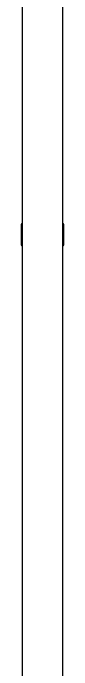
# Model space of a CAD drawing. Header units: millimetres. Extents: x -60 to 7633, y -2614 to 2146.
# Drawn here: x 472.2 to 495.2, y 846.6 to 1197.1 of the extents above; entities that cross this region are included whole.
import ezdxf

# ---------------------------------------------------------------- set-up
doc = ezdxf.new("R2010")
doc.units = ezdxf.units.MM
doc.layers.get('0').update_dxf_attribs({"color": 250})

msp = doc.modelspace()

# ---------------------------------------------------------------- linework, layer by layer
at = {"linetype": 'Continuous'}
for p, q in [((472.83, 1259.83), (472.83, 828.86)), ((494.63, 828.86), (494.63, 1259.83)), ((472.23, 1084.16), (472.23, 1073.65)), ((495.23, 1073.65), (495.23, 1084.16))]:
    msp.add_line(p, q, dxfattribs=at)
for centre, start, end in [((473.23, 1084.16), 113.5782, 180), ((494.23, 1084.16), 0, 66.4218), ((473.23, 1073.65), 180, 246.4218), ((494.23, 1073.65), 293.5782, 0)]:
    msp.add_arc(centre, 1, start, end, dxfattribs=at)

doc.saveas('drawing.dxf')
